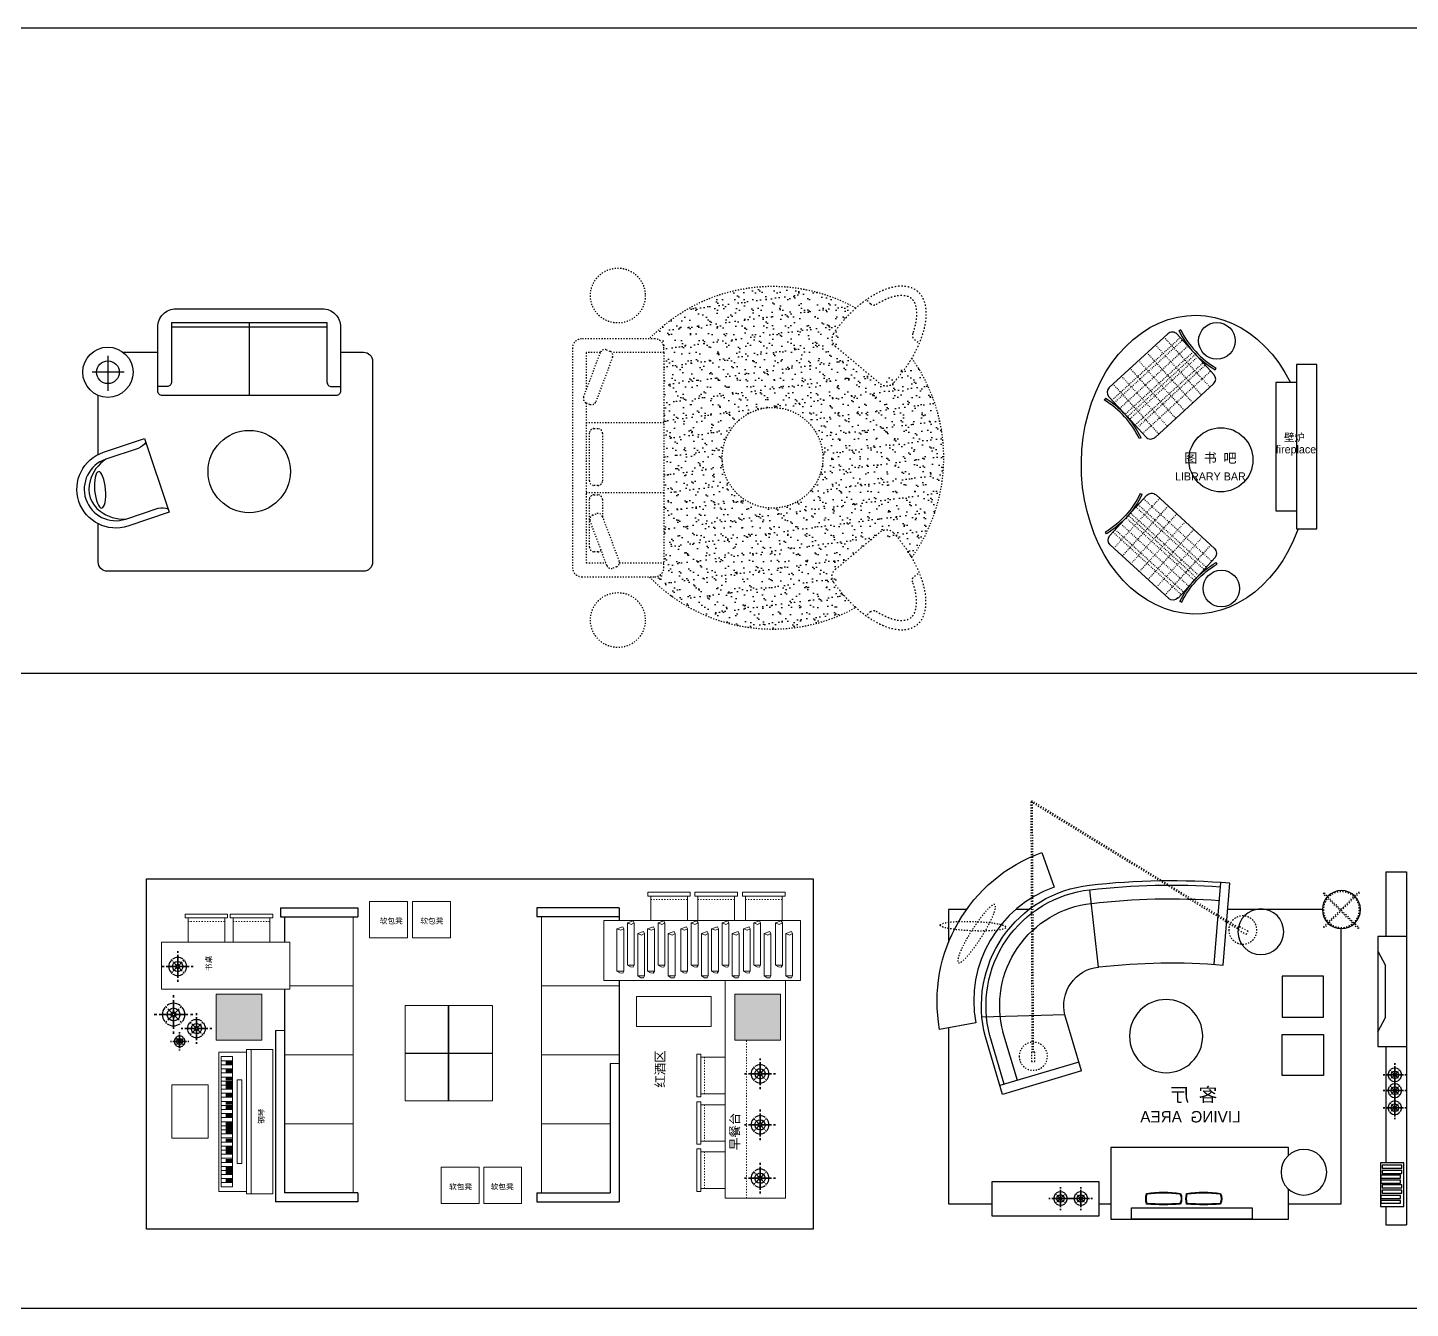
# Model space of a CAD drawing. Extents: x 185064 to 343242, y -369192 to -264966.
# Drawn here: x 312627 to 327745, y -295675 to -281673 of the extents above; entities that cross this region are included whole.
import ezdxf
from ezdxf.enums import TextEntityAlignment as Align

# ---------------------------------------------------------------- set-up
doc = ezdxf.new("R2010")
doc.units = 0
doc.linetypes.add('ACAD_ISO03W100', pattern=[30, 12, -18])
for name, color, linetype in [('A-wall', 7, 'Continuous'), ('FF-FURN', 51, 'Continuous'), ('FF-TEXT', 50, 'Continuous'), ('J--家具', 255, 'Continuous'), ('WALL', 9, 'Continuous'), ('墙体', 7, 'Continuous'), ('打印框', 4, 'Continuous')]:
    doc.layers.add(name, color=color, linetype=linetype)
doc.layers.add('家具里线线', color=8, linetype='Continuous', lineweight=9)
doc.layers.add('柱子', color=7, linetype='Continuous', lineweight=30)
doc.styles.add('CCD-HB', font='hbsmall.shx')
doc.styles.add('STO', font='')
doc.styles.get('STO').set_extended_font_data('SimSun')

# ---------------------------------------------------------------- blocks, each defined once
blk = doc.blocks.new('AERYSRT')
at = {"layer": 'J--家具', "color": 1, "linetype": 'ACAD_ISO03W100', "lineweight": -2}
for p, q in [((471440, -511194), (471429, -511140)), ((471582, -511690), (471600, -511741))]:
    blk.add_line(p, q, dxfattribs=at)
at = {"layer": 'J--家具', "color": 3, "linetype": 'ACAD_ISO03W100', "lineweight": -2}
blk.add_line((470957, -511325), (471096, -511841), dxfattribs=at)
for centre, start, end in [((471040, -511303), 110.5443, 195.1519), ((471180, -511819), 195.1519, 282.2993)]:
    blk.add_arc(centre, 86.4, start, end, dxfattribs=at)
at = {"layer": 'J--家具', "color": 1, "linetype": 'ACAD_ISO03W100', "lineweight": -2}
for centre, radius, start, end in [((471483, -511184), 43.2, 192.2804, 267.1765), ((471625, -511675), 45.6, 122.3009, 198.7669)]:
    blk.add_arc(centre, radius, start, end, dxfattribs=at)
at = {"layer": 'J--家具', "color": 3, "linetype": 'ACAD_ISO03W100', "lineweight": -2, "extrusion": (0, 0, -1)}
blk.add_ellipse((471195, -511536), major_axis=(-660, -199), ratio=0.517387, start_param=1.444299, end_param=4.862697, dxfattribs=at)
at = {"layer": 'J--家具', "color": 1, "linetype": 'ACAD_ISO03W100', "lineweight": -2}
blk.add_open_spline([(471480, -511228), (471488, -511228), (471495, -511228), (471522, -511230), (471541, -511233), (471577, -511239), (471594, -511242), (471626, -511250), (471641, -511255), (471665, -511264), (471676, -511269), (471695, -511278), (471703, -511283), (471719, -511293), (471726, -511299), (471737, -511308), (471742, -511312), (471750, -511321), (471754, -511325), (471760, -511334), (471763, -511338), (471767, -511347), (471769, -511351), (471772, -511360), (471774, -511364), (471776, -511373), (471776, -511378), (471777, -511388), (471777, -511393), (471776, -511404), (471776, -511409), (471774, -511421), (471772, -511427), (471768, -511440), (471766, -511447), (471760, -511461), (471756, -511468), (471748, -511483), (471744, -511490), (471734, -511506), (471728, -511514), (471716, -511529), (471709, -511537), (471692, -511557), (471681, -511569), (471656, -511592), (471642, -511604), (471619, -511622), (471610, -511629), (471600, -511636)], degree=3, knots=[2.173703, 2.173703, 2.173703, 2.173703, 2.214619, 2.214619, 2.325785, 2.325785, 2.43695, 2.43695, 2.548116, 2.548116, 2.637557, 2.637557, 2.726998, 2.726998, 2.81644, 2.81644, 2.889588, 2.889588, 2.962736, 2.962736, 3.035884, 3.035884, 3.109032, 3.109032, 3.18218, 3.18218, 3.255328, 3.255328, 3.328476, 3.328476, 3.401624, 3.401624, 3.474772, 3.474772, 3.54792, 3.54792, 3.621068, 3.621068, 3.694216, 3.694216, 3.767364, 3.767364, 3.840512, 3.840512, 3.945709, 3.945709, 4.050906, 4.050906, 4.11557, 4.11557, 4.11557, 4.11557], dxfattribs=at)
blk = doc.blocks.new('awerawerte')
at = {"layer": '柱子', "color": 3, "lineweight": -2}
for p, q in [((553618, -1153911), (553888, -1153127)), ((554015, -1153065), (555154, -1153457)), ((553818, -1153146), (553788, -1153145)), ((555216, -1153584), (555081, -1153976)), ((555260, -1153642), (555284, -1153660)), ((553560, -1153910), (553535, -1153892)), ((553535, -1153892), (553548, -1153901)), ((554946, -1154368), (555081, -1153976)), ((554819, -1154430), (553680, -1154038)), ((554993, -1154403), (555023, -1154404)), ((555023, -1154404), (555008, -1154404))]:
    blk.add_line(p, q, dxfattribs=at)
at = {"layer": '柱子', "color": 3, "linetype": 'ACAD_ISO03W100', "lineweight": -2}
for p, q in [((554087, -1153090), (553752, -1154063)), ((555153, -1153767), (553825, -1153310)), ((555193, -1153652), (553865, -1153195)), ((554253, -1153147), (553918, -1154120)), ((554419, -1153204), (554084, -1154177)), ((554584, -1153261), (554250, -1154234)), ((554750, -1153319), (554416, -1154291)), ((553753, -1153519), (555081, -1153976)), ((553769, -1153472), (555097, -1153929)), ((555137, -1153814), (553809, -1153357)), ((554916, -1153376), (554582, -1154348)), ((555082, -1153433), (554748, -1154406)), ((555025, -1154138), (553697, -1153681)), ((553737, -1153567), (555065, -1154024)), ((554969, -1154301), (553642, -1153844)), ((554986, -1154253), (553658, -1153796))]:
    blk.add_line(p, q, dxfattribs=at)
at = {"layer": '柱子', "color": 3, "lineweight": -2}
for centre, radius, start, end in [((553983, -1153160), 100, 71.0084, 161.0084), ((552405, -1153095), 1383, 324.7935, 357.9419), ((552405, -1153095), 1413, 324.7935, 357.9419), ((555121, -1153552), 100, 341.0084, 71.0084), ((556405, -1154471), 1413, 144.0748, 177.2233), ((556405, -1154471), 1383, 144.0748, 177.2233), ((553713, -1153944), 100, 161.0084, 251.0084), ((554852, -1154336), 100, 251.0084, 341.0084)]:
    blk.add_arc(centre, radius, start, end, dxfattribs=at)
blk = doc.blocks.new('awretewart')
at = {"layer": 'A-wall', "color": 3}
for p, q in [((198496, -104996), (199382, -104838)), ((199399, -104937), (199400, -104937)), ((197489, -106648), (197315, -107531)), ((197489, -106648), (198116, -106771)), ((197315, -107531), (197958, -107657))]:
    blk.add_line(p, q, dxfattribs=at)
at = {"layer": 'A-wall', "color": 1}
for p, q in [((198514, -105095), (199399, -104937)), ((198603, -106356), (199453, -106370)), ((197587, -106667), (197413, -107550)), ((198116, -106771), (198177, -107675)), ((197423, -107501), (197968, -107608))]:
    blk.add_line(p, q, dxfattribs=at)
at = {"layer": 'A-wall', "color": 8}
blk.add_line((197452, -107354), (197997, -107461), dxfattribs=at)
at = {"layer": 'A-wall', "color": 3}
for centre, radius, start, end in [((191668, -106214), 7837, 358.8561, 10.1123), ((191668, -106214), 6937, 358.8561, 10.1123), ((198177, -106349), 1326, 260.5184, 359.0777), ((198177, -106349), 426, 261.7728, 359.0777)]:
    blk.add_arc(centre, radius, start, end, dxfattribs=at)
at = {"layer": 'A-wall', "color": 8}
for centre, radius, start, end in [((191668, -106214), 7637, 358.8561, 9.362), ((198177, -106349), 1126, 260.5184, 359.0777)]:
    blk.add_arc(centre, radius, start, end, dxfattribs=at)
at = {"layer": 'A-wall', "color": 1}
for centre, radius, start, end in [((191668, -106214), 7787, 358.8561, 9.3765), ((198177, -106349), 1276, 260.5184, 359.0777)]:
    blk.add_arc(centre, radius, start, end, dxfattribs=at)
blk = doc.blocks.new('WERAWERAWE')
at = {"color": 3, "linetype": 'Continuous'}
for p, q in [((106786, -18892), (106796, -18902)), ((106796, -18902), (106786, -18892)), ((106786, -19047), (106796, -19037)), ((106796, -19037), (106786, -19047)), ((106931, -19037), (106941, -19047)), ((106941, -19047), (106931, -19037))]:
    blk.add_line(p, q, dxfattribs=at)
at = {"color": 8, "linetype": 'Continuous'}
for p, q in [((106864, -18799), (106864, -18775)), ((106864, -18775), (106864, -18799)), ((106864, -18945), (106864, -18824)), ((106864, -18824), (106864, -18945)), ((106931, -18902), (106941, -18892)), ((106941, -18892), (106931, -18902)), ((106669, -18969), (106693, -18969)), ((106693, -18969), (106669, -18969)), ((106718, -18969), (106839, -18969)), ((106839, -18969), (106718, -18969)), ((106806, -18911), (106854, -18960)), ((106854, -18960), (106806, -18911)), ((106806, -19027), (106854, -18979)), ((106854, -18979), (106806, -19027)), ((106864, -19115), (106864, -18994)), ((106864, -18994), (106864, -19115)), ((106873, -18960), (106922, -18911)), ((106922, -18911), (106873, -18960)), ((106873, -18979), (106922, -19027)), ((106922, -19027), (106873, -18979)), ((106888, -18969), (107009, -18969)), ((107009, -18969), (106888, -18969)), ((107058, -18969), (107034, -18969)), ((107034, -18969), (107058, -18969)), ((106864, -19164), (106864, -19140)), ((106864, -19140), (106864, -19164))]:
    blk.add_line(p, q, dxfattribs=at)
at = {"color": 3, "linetype": 'Continuous'}
for major_axis, start_param, end_param in [((111, 24), 2.125594, 2.22504), ((111, 24), 2.125594, 2.22504), ((114, 0), 0.888609, 2.25296), ((-111, 25), 4.06263, 4.162076), ((-114, 0), -0.613826, 0.003279), ((114, 0), 3.138263, 3.755368), ((114, 0), -0.003338, 0.613767), ((-114, 0), 2.527791, 3.144896), ((-111, 24), 0.918242, 1.017688), ((-111, 24), 0.918242, 1.017688), ((114, 0), 4.03019, 5.394541), ((111, 25), -1.01888, -0.919434), ((111, 25), -1.01888, -0.919434)]:
    blk.add_ellipse((106864, -18969), major_axis=major_axis, ratio=1, start_param=start_param, end_param=end_param, dxfattribs=at)
at = {"color": 1, "linetype": 'Continuous'}
blk.add_ellipse((106864, -18969), major_axis=(-111, 25), ratio=1, start_param=4.06263, end_param=4.162076, dxfattribs=at)
at = {"color": 8, "linetype": 'Continuous', "extrusion": (0, 0, -1)}
for major_axis, start_param, end_param in [((45.3, 45.3), 3.843152, 3.942598), ((45.3, 45.3), 3.843152, 3.942598), ((45.3, 45.3), 4.030214, 5.394564), ((46, 44.7), 3.127109, 3.744214), ((45.3, 45.3), 2.524488, 3.141593), ((10.2, 9.6), 4.712363, 10.995548), ((9.91, 9.91), 3.372739, 4.481242), ((9.91, 9.91), -1.33965, -0.231147), ((9.91, 9.91), 1.801943, 2.910446), ((45.3, 45.3), 2.340587, 2.440033), ((45.3, 45.3), 2.340587, 2.440033), ((45.3, 45.3), -0.801005, -0.701559), ((45.3, 45.3), -0.801005, -0.701559), ((45.3, 45.3), 0.888621, 2.252972), ((45.3, 45.3), -0.617105, 0), ((9.91, 9.91), 0.231147, 1.33965), ((46, 44.7), -0.014483, 0.602622), ((45.3, 45.3), 0.701559, 0.801005), ((45.3, 45.3), 0.701559, 0.801005)]:
    blk.add_ellipse((106864, -18969), major_axis=major_axis, ratio=1, start_param=start_param, end_param=end_param, dxfattribs=at)
at = {"color": 8, "linetype": 'Continuous'}
for major_axis, start_param, end_param in [((-24.9, 0), 3.141593, 9.424778), ((24.9, 0.3), 1.789211, 2.897713), ((-24.9, 0.3), 0.243913, 1.352416), ((12.5, 0.1), 1.791898, 2.9004), ((-12.5, 0.1), 0.240329, 1.348832), ((-12.5, 0.1), 3.382057, 4.49056), ((12.5, 0.1), -1.349407, -0.240905), ((-24.9, 0.3), 3.385683, 4.494186), ((24.9, 0.3), -1.352603, -0.2441)]:
    blk.add_ellipse((106864, -18969), major_axis=major_axis, ratio=1, start_param=start_param, end_param=end_param, dxfattribs=at)
blk = doc.blocks.new('2321123')
at = {"layer": 'FF-FURN', "color": 1, "lineweight": -2}
blk.add_line((295194, -311596), (295194, -311029), dxfattribs=at)
for points in [[(295276, -310871), (295194, -311029)], [(295276, -311755), (295194, -311596)]]:
    blk.add_lwpolyline(points, dxfattribs=at)
at = {"layer": 'J--家具', "color": 250, "linetype": 'ACAD_ISO03W100', "lineweight": -2}
for p, q in [((299065, -309223), (296791, -310620)), ((299071, -309236), (296799, -310633)), ((299056, -309239), (299044, -311977)), ((299071, -309240), (299059, -311977))]:
    blk.add_line(p, q, dxfattribs=at)
at = {"layer": 'J--家具', "color": 3, "lineweight": -2}
blk.add_lwpolyline([(298949, -309794), (298814, -310171, -0.367182), (299674, -311656), (300068, -311727, 0.367182), (298949, -309794)], format="xyb", dxfattribs=at)
at = {"layer": 'J--家具', "color": 8, "linetype": 'ACAD_ISO03W100', "lineweight": -2}
for points in [[(295480, -310232), (295862, -310614), (295871, -310606), (295488, -310224)], [(295491, -310626), (295873, -310244), (295865, -310236), (295482, -310618)]]:
    blk.add_lwpolyline(points, close=True, dxfattribs=at)
at = {"layer": 'J--家具', "color": 8, "lineweight": -2}
for points in [[(295883, -310415), (296918, -310415)], [(299089, -310415), (299234, -310415)], [(299772, -310415), (299971, -310415), (299971, -310777)], [(296255, -313635), (295679, -313635), (295679, -310626)], [(299971, -311710), (299971, -313635), (299497, -313635)], [(298323, -313635), (298195, -313635)]]:
    blk.add_lwpolyline(points, dxfattribs=at)
at = {"layer": 'J--家具', "color": 250, "linetype": 'ACAD_ISO03W100', "lineweight": -2}
for points in [[(296784, -310606), (296802, -310639), (296714, -310687), (296696, -310655)], [(299028, -311977), (299065, -311977), (299065, -312078), (299028, -312078)]]:
    blk.add_lwpolyline(points, close=True, dxfattribs=at)
at = {"layer": 'J--家具', "color": 3, "lineweight": -2}
blk.add_lwpolyline([(296255, -313106), (296255, -313020), (298195, -313020), (298195, -313802), (296255, -313802), (296255, -313472)], dxfattribs=at)
at = {"layer": 'J--家具', "color": 1, "lineweight": -2}
for points in [[(294992, -313187), (295247, -313187), (295247, -313662), (294992, -313662)], [(296652, -313802), (297970, -313802), (297970, -313677), (296652, -313677)]]:
    blk.add_lwpolyline(points, close=True, dxfattribs=at)
at = {"layer": 'J--家具', "color": 3, "lineweight": -2}
for points in [[(295013, -313212), (295229, -313212), (295229, -313245), (295013, -313245)], [(295013, -313270), (295229, -313270), (295229, -313303), (295013, -313303)], [(295029, -313320), (295245, -313320), (295245, -313353), (295029, -313353)], [(295029, -313375), (295245, -313375), (295245, -313408), (295029, -313408)], [(295013, -313427), (295229, -313427), (295229, -313460), (295013, -313460)], [(295013, -313485), (295229, -313485), (295229, -313518), (295013, -313518)], [(298323, -313394), (299497, -313394), (299497, -313767), (298323, -313767)], [(295029, -313542), (295245, -313542), (295245, -313575), (295029, -313575)], [(295029, -313597), (295245, -313597), (295245, -313629), (295029, -313629)]]:
    blk.add_lwpolyline(points, close=True, dxfattribs=at)
for centre, radius in [((295675, -310418), 208), ((296556, -310660), 250), ((297592, -311801), 400)]:
    blk.add_circle(centre, radius, dxfattribs=at)
at = {"layer": 'J--家具', "color": 1, "linetype": 'ACAD_ISO03W100', "lineweight": -2}
blk.add_circle((295675, -310418), 196, dxfattribs=at)
at = {"layer": 'J--家具', "color": 250, "linetype": 'ACAD_ISO03W100', "lineweight": -2}
for centre in [(296753, -310641), (299044, -312021)]:
    blk.add_circle(centre, 154, dxfattribs=at)
at = {"layer": 'J--家具', "color": 1, "lineweight": -2}
blk.add_circle((296085, -313289), 250, dxfattribs=at)
at = {"layer": 'J--家具', "color": 8, "linetype": 'ACAD_ISO03W100', "lineweight": -2}
blk.add_ellipse((299663, -310681), major_axis=(200, -317), ratio=0.17015, dxfattribs=at)
at = {"layer": 'J--家具', "color": 8, "linetype": 'ACAD_ISO03W100', "lineweight": -2, "extrusion": (0, 0, -1)}
blk.add_ellipse((299701, -310599), major_axis=(360, 12), ratio=0.142739, dxfattribs=at)
at = {"layer": 'WALL', "color": 1}
for points in [[(296996, -313637, 0.040197), (297368, -313637, 0.130869), (297368, -313520, 0.072931), (296996, -313520, 0.221198)], [(297435, -313637, 0.040197), (297806, -313637, 0.130869), (297806, -313520, 0.072931), (297435, -313520, 0.221198)]]:
    blk.add_lwpolyline(points, format="xyb", close=True, dxfattribs=at)
at = {"layer": 'WALL', "color": 250}
for points in [[(297001, -313631, 0.039123), (297362, -313631, 0.125299), (297362, -313526, 0.071114), (297001, -313526, 0.213879)], [(297440, -313631, 0.039123), (297800, -313631, 0.125299), (297800, -313526, 0.071114), (297440, -313526, 0.213879)]]:
    blk.add_lwpolyline(points, format="xyb", close=True, dxfattribs=at)
at = {"layer": '柱子', "color": 3, "lineweight": -2}
for p, q in [((294964, -310003), (294964, -313863)), ((295189, -310003), (294964, -310003)), ((295189, -310003), (295189, -310713)), ((295189, -311913), (295189, -313187)), ((295189, -313662), (295189, -313863)), ((295189, -313863), (294964, -313863))]:
    blk.add_line(p, q, dxfattribs=at)
at = {"layer": '柱子', "color": 1, "lineweight": -2}
blk.add_lwpolyline([(294964, -310713), (295276, -310713), (295276, -311913), (294964, -311913)], dxfattribs=at)
at = {"layer": '柱子', "color": 3, "lineweight": -2}
for points in [[(295872, -311145), (296322, -311145), (296322, -311595), (295872, -311595)], [(295872, -312233), (296322, -312233), (296322, -311783), (295872, -311783)]]:
    blk.add_lwpolyline(points, close=True, dxfattribs=at)
at = {"color": 8, "xscale": -0.6480000000000004, "yscale": 0.6480000000000004, "zscale": 0.6480000000000004}
for p in [(364339, -299932), (364339, -300105), (364339, -300292), (367772, -301285), (367995, -301285)]:
    blk.add_blockref('WERAWERAWE', p, dxfattribs=at)
at = {"layer": 'A-wall', "color": 0, "rotation": 84.62569406189587}
blk.add_blockref('awretewart', (173842, -498814), dxfattribs=at)
at = {"layer": 'FF-TEXT', "color": 7}
for s, height, style, p in [('客 厅', 150, 'STO', (297288, -312516)), ('LIVING  AREA', 125, 'CCD-HB', (297326, -312745))]:
    blk.add_text(s, height=height, dxfattribs=dict(at, style=style)).set_placement(p, align=Align.CENTER)
blk = doc.blocks.new('A$C79E231FC')
at = {"color": 3}
for p, q in [((1575, 590), (0, 590)), ((0, 590), (0, 305)), ((1575, 305), (1575, 590)), ((1575, 356), (0, 356)), ((1575, 305), (0, 305)), ((25, 305), (25, 0)), ((1549, 0), (1549, 305)), ((330, 254), (1245, 254)), ((330, 203), (330, 254)), ((1245, 203), (330, 203)), ((1245, 254), (1245, 203)), ((25, 0), (1549, 0))]:
    blk.add_line(p, q, dxfattribs=at)
at = {"color": 8}
for p, q in [((1499, 152), (76, 152)), ((76, 25), (76, 152)), ((121, 25), (121, 152)), ((165, 25), (165, 152)), ((210, 25), (210, 152)), ((254, 25), (254, 152)), ((298, 25), (298, 152)), ((343, 25), (343, 152)), ((387, 25), (387, 152)), ((432, 25), (432, 152)), ((476, 25), (476, 152)), ((521, 25), (521, 152)), ((565, 25), (565, 152)), ((610, 25), (610, 152)), ((654, 25), (654, 152)), ((699, 25), (699, 152)), ((743, 25), (743, 152)), ((787, 25), (787, 152)), ((832, 25), (832, 152)), ((876, 25), (876, 152)), ((921, 25), (921, 152)), ((965, 25), (965, 152)), ((1010, 25), (1010, 152)), ((1054, 25), (1054, 152)), ((1099, 25), (1099, 152)), ((1143, 25), (1143, 152)), ((1187, 25), (1187, 152)), ((1232, 25), (1232, 152)), ((1276, 25), (1276, 152)), ((1321, 25), (1321, 152)), ((1365, 25), (1365, 152)), ((1410, 25), (1410, 152)), ((1454, 25), (1454, 152)), ((1499, 25), (1499, 152)), ((76, 25), (1499, 25))]:
    blk.add_line(p, q, dxfattribs=at)
at = {"color": 8, "const_width": 38.1}
for points in [[(146, 152), (146, 76)], [(229, 152), (229, 76)], [(279, 152), (279, 76)], [(362, 152), (362, 76)], [(451, 152), (451, 76)], [(502, 152), (502, 76)], [(584, 152), (584, 76)], [(679, 152), (679, 76)], [(724, 152), (724, 76)], [(768, 152), (768, 76)], [(851, 152), (851, 76)], [(940, 152), (940, 76)], [(991, 152), (991, 76)], [(1080, 152), (1080, 76)], [(1162, 152), (1162, 76)], [(1213, 152), (1213, 76)], [(1257, 152), (1257, 76)], [(1346, 152), (1346, 76)], [(1435, 152), (1435, 76)]]:
    blk.add_lwpolyline(points, dxfattribs=at)
blk = doc.blocks.new('ertsertre')
at = {"layer": '家具里线线'}
for points in [[(319813, -311686), (319313, -311686), (319313, -312186), (319813, -312186)], [(325483, -311686), (324983, -311686), (324983, -312186), (325483, -312186)]]:
    blk.add_hatch(color=3, dxfattribs=at).paths.add_polyline_path(points)
at = {"layer": '墙体', "color": 3}
for p, q in [((320018, -310740), (320018, -310840)), ((320018, -310740), (320862, -310740)), ((320862, -310740), (320862, -310840)), ((320862, -310740), (320862, -310840)), ((322821, -310740), (322821, -310840)), ((322821, -310740), (322821, -310840)), ((323721, -310740), (322821, -310740)), ((323721, -310740), (323721, -310877)), ((323721, -310740), (323721, -310877)), ((320018, -310840), (320862, -310840)), ((320062, -310840), (320062, -311115)), ((323721, -310840), (322821, -310840)), ((323721, -311534), (323721, -311936)), ((323721, -311534), (323721, -313956)), ((320062, -311629), (320062, -312083)), ((319962, -312083), (319962, -313956)), ((320062, -312083), (320062, -313856)), ((323621, -312442), (323621, -313856)), ((320862, -313956), (319962, -313956)), ((320862, -313856), (320062, -313856)), ((320862, -313856), (320862, -313956)), ((320862, -313856), (320862, -313956)), ((322821, -313856), (322821, -313956)), ((322821, -313856), (322821, -313956)), ((322821, -313856), (323621, -313856)), ((322821, -313956), (323721, -313956))]:
    blk.add_line(p, q, dxfattribs=at)
at = {"layer": '家具里线线', "color": 1, "linetype": 'ACAD_ISO03W100'}
for p, q in [((324466, -310651), (324066, -310651)), ((324981, -310651), (324581, -310651)), ((325502, -310651), (325102, -310651)), ((319407, -310889), (319007, -310889)), ((319900, -310889), (319500, -310889)), ((324653, -312373), (324653, -312773)), ((324653, -312893), (324653, -313293)), ((324653, -313408), (324653, -313808))]:
    blk.add_line(p, q, dxfattribs=at)
at = {"layer": '家具里线线', "color": 3}
for p, q in [((320812, -313856), (320812, -310840)), ((322871, -313856), (322871, -310840)), ((324879, -311534), (324879, -313916)), ((325537, -313916), (325537, -311534)), ((319313, -311946), (319313, -311686)), ((320812, -311594), (320121, -311594)), ((322871, -311594), (323721, -311594)), ((320062, -312083), (319962, -312083)), ((320812, -312348), (320062, -312348)), ((322871, -312348), (323721, -312348)), ((323621, -312442), (323721, -312442)), ((320812, -313102), (320062, -313102)), ((322871, -313102), (323621, -313102)), ((324879, -313916), (325537, -313916))]:
    blk.add_line(p, q, dxfattribs=at)
at = {"layer": '家具里线线', "color": 8}
for p, q in [((323759, -310948), (323696, -310970)), ((323771, -310970), (323759, -310948)), ((323874, -310883), (323811, -310905)), ((323886, -310905), (323874, -310883)), ((324094, -310948), (324031, -310970)), ((324106, -310970), (324094, -310948)), ((324208, -310883), (324145, -310905)), ((324220, -310905), (324208, -310883)), ((324457, -310948), (324394, -310970)), ((324469, -310970), (324457, -310948)), ((324571, -310883), (324508, -310905)), ((324583, -310905), (324571, -310883)), ((324794, -310948), (324731, -310970)), ((324806, -310970), (324794, -310948)), ((324908, -310883), (324845, -310905)), ((324920, -310905), (324908, -310883)), ((325141, -310948), (325078, -310970)), ((325153, -310970), (325141, -310948)), ((325255, -310883), (325192, -310905)), ((325267, -310905), (325255, -310883)), ((325493, -310883), (325430, -310905)), ((325505, -310905), (325493, -310883)), ((323986, -311000), (323923, -311022)), ((323998, -311022), (323986, -311000)), ((324320, -311000), (324257, -311022)), ((324332, -311022), (324320, -311000)), ((324683, -311000), (324620, -311022)), ((324695, -311022), (324683, -311000)), ((325020, -311000), (324957, -311022)), ((325032, -311022), (325020, -311000)), ((325367, -311000), (325304, -311022)), ((325379, -311022), (325367, -311000)), ((325605, -311000), (325542, -311022)), ((325617, -311022), (325605, -311000))]:
    blk.add_line(p, q, dxfattribs=at)
at = {"layer": '家具里线线', "color": 1}
for p, q in [((321852, -311809), (321852, -312850)), ((321857, -311809), (321857, -312850)), ((321857, -311938), (321852, -311938)), ((321379, -312329), (322335, -312329)), ((321478, -312329), (321478, -312334)), ((322236, -312329), (322236, -312334)), ((321379, -312334), (322335, -312334)), ((321857, -312730), (321852, -312730))]:
    blk.add_line(p, q, dxfattribs=at)
at = {"layer": '家具里线线', "color": 8, "linetype": 'ACAD_ISO03W100'}
blk.add_line((325111, -313916), (325111, -312186), dxfattribs=at)
at = {"layer": '家具里线线', "color": 1}
for points in [[(324498, -310611), (324034, -310611), (324034, -310570), (324498, -310570)], [(325013, -310611), (324549, -310611), (324549, -310570), (325013, -310570)], [(325534, -310611), (325070, -310611), (325070, -310570), (325534, -310570)], [(319439, -310849), (318975, -310849), (318975, -310808), (319439, -310808)], [(319932, -310849), (319468, -310849), (319468, -310808), (319932, -310808)], [(321379, -311809), (321379, -312850), (322335, -312850), (322335, -311809)], [(324612, -312341), (324612, -312805), (324571, -312805), (324571, -312341)], [(318828, -313257), (319228, -313257), (319228, -312674), (318828, -312674)], [(324612, -312861), (324612, -313325), (324571, -313325), (324571, -312861)], [(324612, -313376), (324612, -313840), (324571, -313840), (324571, -313376)]]:
    blk.add_lwpolyline(points, close=True, dxfattribs=at)
for points in [[(324066, -310611), (324066, -310877)], [(324466, -310877), (324466, -310611)], [(324581, -310611), (324581, -310877)], [(324981, -310877), (324981, -310611)], [(325102, -310611), (325102, -310877)], [(325502, -310877), (325502, -310611)], [(319007, -310849), (319007, -311115)], [(319407, -311115), (319407, -310849)], [(319500, -310849), (319500, -311115)], [(319900, -311115), (319900, -310849)], [(324879, -312373), (324612, -312373)], [(324612, -312773), (324879, -312773)], [(324879, -312893), (324612, -312893)], [(324612, -313293), (324879, -313293)], [(324879, -313408), (324612, -313408)], [(324612, -313808), (324879, -313808)]]:
    blk.add_lwpolyline(points, dxfattribs=at)
at = {"layer": '家具里线线', "color": 3}
for points in [[(320992, -311068), (321406, -311068), (321406, -310671), (320992, -310671)], [(321462, -311068), (321877, -311068), (321877, -310671), (321462, -310671)], [(323552, -310877), (323552, -311534), (325702, -311534), (325702, -310877)], [(320121, -311115), (320121, -311629), (318717, -311629), (318717, -311115)], [(319813, -311686), (319313, -311686), (319313, -312186), (319813, -312186)], [(323910, -311711), (323910, -312039), (324725, -312039), (324725, -311711)], [(325483, -311686), (324983, -311686), (324983, -312186), (325483, -312186)], [(321775, -313974), (322190, -313974), (322190, -313576), (321775, -313576)], [(322239, -313974), (322654, -313974), (322654, -313576), (322239, -313576)]]:
    blk.add_lwpolyline(points, close=True, dxfattribs=at)
at = {"layer": '家具里线线', "color": 8}
for points in [[(323811, -310905), (323811, -311366), (323886, -311366), (323886, -310905)], [(323886, -310905), (323852, -310921), (323811, -310905)], [(324145, -310905), (324145, -311366), (324220, -311366), (324220, -310905)], [(324220, -310905), (324186, -310921), (324145, -310905)], [(324508, -310905), (324508, -311366), (324583, -311366), (324583, -310905)], [(324583, -310905), (324549, -310921), (324508, -310905)], [(324845, -310905), (324845, -311366), (324920, -311366), (324920, -310905)], [(324920, -310905), (324886, -310921), (324845, -310905)], [(325192, -310905), (325192, -311366), (325267, -311366), (325267, -310905)], [(325267, -310905), (325233, -310921), (325192, -310905)], [(325430, -310905), (325430, -311366), (325505, -311366), (325505, -310905)], [(325505, -310905), (325471, -310921), (325430, -310905)], [(323696, -310970), (323696, -311431), (323771, -311431), (323771, -310970)], [(323771, -310970), (323737, -310986), (323696, -310970)], [(323923, -311022), (323923, -311483), (323998, -311483), (323998, -311022)], [(323998, -311022), (323964, -311038), (323923, -311022)], [(324031, -310970), (324031, -311431), (324106, -311431), (324106, -310970)], [(324106, -310970), (324072, -310986), (324031, -310970)], [(324257, -311022), (324257, -311483), (324332, -311483), (324332, -311022)], [(324332, -311022), (324298, -311038), (324257, -311022)], [(324394, -310970), (324394, -311431), (324469, -311431), (324469, -310970)], [(324469, -310970), (324435, -310986), (324394, -310970)], [(324620, -311022), (324620, -311483), (324695, -311483), (324695, -311022)], [(324695, -311022), (324661, -311038), (324620, -311022)], [(324731, -310970), (324731, -311431), (324806, -311431), (324806, -310970)], [(324806, -310970), (324772, -310986), (324731, -310970)], [(324957, -311022), (324957, -311483), (325032, -311483), (325032, -311022)], [(325032, -311022), (324998, -311038), (324957, -311022)], [(325078, -310970), (325078, -311431), (325153, -311431), (325153, -310970)], [(325153, -310970), (325119, -310986), (325078, -310970)], [(325304, -311022), (325304, -311483), (325379, -311483), (325379, -311022)], [(325379, -311022), (325345, -311038), (325304, -311022)], [(325542, -311022), (325542, -311483), (325617, -311483), (325617, -311022)], [(325617, -311022), (325583, -311038), (325542, -311022)], [(323811, -311366), (323844, -311387), (323873, -311389), (323886, -311366)], [(324145, -311366), (324178, -311387), (324208, -311389), (324220, -311366)], [(324508, -311366), (324541, -311387), (324571, -311389), (324583, -311366)], [(324845, -311366), (324878, -311387), (324908, -311389), (324920, -311366)], [(325192, -311366), (325225, -311387), (325255, -311389), (325267, -311366)], [(325430, -311366), (325463, -311387), (325492, -311389), (325505, -311366)], [(323696, -311431), (323729, -311452), (323759, -311454), (323771, -311431)], [(323923, -311483), (323956, -311504), (323985, -311506), (323998, -311483)], [(324031, -311431), (324064, -311452), (324093, -311454), (324106, -311431)], [(324257, -311483), (324290, -311504), (324320, -311506), (324332, -311483)], [(324394, -311431), (324427, -311452), (324456, -311454), (324469, -311431)], [(324620, -311483), (324653, -311504), (324683, -311506), (324695, -311483)], [(324731, -311431), (324764, -311452), (324793, -311454), (324806, -311431)], [(324957, -311483), (324990, -311504), (325020, -311506), (325032, -311483)], [(325078, -311431), (325111, -311452), (325140, -311454), (325153, -311431)], [(325304, -311483), (325337, -311504), (325367, -311506), (325379, -311483)], [(325542, -311483), (325575, -311504), (325604, -311506), (325617, -311483)]]:
    blk.add_lwpolyline(points, dxfattribs=at)
at = {"layer": '打印框', "color": 8}
blk.add_lwpolyline([(318552, -310424), (325841, -310424), (325841, -314252), (318552, -314252)], close=True, dxfattribs=at)
at = {"color": 3, "rotation": 270}
for p, xscale, yscale, zscale in [((335283, -219051), 0.8640000000000001, 0.8640000000000001, 0.8640000000000001), ((339335, -196494), 1.08, 1.08, 1.08), ((335488, -219730), 0.8640000000000001, 0.8640000000000001, 0.8640000000000001), ((328748, -256803), 0.5184000000000001, 0.5184000000000001, 0.5184000000000001), ((341650, -220224), 0.8640000000000001, 0.8640000000000001, 0.8640000000000001), ((341650, -220783), 0.8640000000000001, 0.8640000000000001, 0.8640000000000001), ((341650, -221366), 0.8640000000000001, 0.8640000000000001, 0.8640000000000001)]:
    blk.add_blockref('WERAWERAWE', p, dxfattribs=dict(at, xscale=xscale, yscale=yscale, zscale=zscale))
at = {"layer": '家具里线线', "color": 3, "xscale": -1, "rotation": 270.0000000000001}
blk.add_blockref('A$C79E231FC', (319342, -313866), dxfattribs=at)
at = {"color": 1, "char_height": 60, "width": 9105.87, "attachment_point": 1}
for insert in [(321102, -310854), (321547, -310854), (321860, -313759), (322315, -313759)]:
    blk.add_mtext('{\\fSimSun|b0|i0|c134|p2;软包凳}', dxfattribs=dict(at, insert=insert))
at = {"color": 3, "char_height": 60, "width": 9105.87, "attachment_point": 9, "rotation": 90}
for s, insert in [('{\\fSimSun|b0|i0|c134|p2;书桌}', (319271, -311264)), ('{\\fSimSun|b0|i0|c134|p2;钢琴}', (319845, -312935))]:
    blk.add_mtext(s, dxfattribs=dict(at, insert=insert))
at = {"color": 1, "char_height": 100, "width": 9105.87, "attachment_point": 9, "rotation": 90}
for s, insert in [('{\\fSimSun|b0|i0|c134|p2;红酒区}', (324228, -312298)), ('{\\fSimSun|b0|i0|c134|p2;早餐台}', (325045, -312980))]:
    blk.add_mtext(s, dxfattribs=dict(at, insert=insert))

msp = doc.modelspace()

# ---------------------------------------------------------------- hatches: boundary and pattern name
at = {"ltscale": 5}
h = msp.add_hatch(dxfattribs=at)
h.set_pattern_fill('AR-SAND', color=250, scale=3)
h.set_pattern_definition([(37.5, (-9051.95, -170022.56), (-4.800094, 146.82397), [0, -115.824, 0, -129.54, 0, -123.825]), (7.5, (-9051.95, -170022.56), (134.85698, 215.04753), [0, -62.484, 0, -104.394, 0, -40.005]), (327.5, (-9145.68, -170022.56), (237.29771, 0.431155), [0, -38.1, 0, -137.16, 0, -179.07]), (317.5, (-9145.68, -170022.56), (229.06694, 66.8788), [0, -19.05, 0, -89.916, 0, -102.87])])
edge = h.paths.add_edge_path()
edge.add_ellipse((321837, -285198), major_axis=(511, 651), ratio=0.517387, start_angle=-98.612, end_angle=-75.1681, ccw=False)
edge.add_arc((322017, -285487), 104, 230.2089, 320.4239, ccw=False)
edge.add_line((321950, -285566), (321950, -285566))
edge.add_line((321950, -285566), (321457, -285156))
edge.add_arc((321524, -285076), 104, 145.6013, 230.209, ccw=False)
edge.add_ellipse((321837, -285198), major_axis=(511, 651), ratio=0.517387, start_angle=71.4479, end_angle=97.2478, ccw=False)
edge.add_arc((320771, -286376), 1872, 60.9192, 90)
edge.add_line((320771, -284504), (320771, -285826))
edge.add_arc((320771, -286376), 550, 0, 90, ccw=False)
edge.add_arc((320771, -286376), 550, -90, 0, ccw=False)
edge.add_line((320771, -286926), (320771, -287646))
edge.add_line((320771, -287646), (321425, -287646))
edge.add_arc((321524, -287676), 104, 129.7911, 163.2667, ccw=False)
edge.add_line((321457, -287596), (321950, -287186))
edge.add_arc((322017, -287265), 104, 42.6438, 129.7911, ccw=False)
edge.add_ellipse((321837, -287554), major_axis=(-511, 651), ratio=0.517387, start_angle=255.1681, end_angle=278.612, ccw=False)
edge.add_arc((320771, -286376), 1872, 324.4293, 395.5707)
h.paths.add_polyline_path([(320771, -285826), (320771, -284504, 0.203464), (319424, -285076), (319484, -285076, -0.414214), (319584, -285176), (319584, -285226), (319584, -287526), (319584, -287576, -0.195412), (319556, -287646), (320771, -287646), (320771, -286926, -0.414214), (320221, -286376, -0.414214)])
h.paths.add_polyline_path([(320771, -287646), (319556, -287646, -0.202417), (319484, -287676), (319424, -287676, 0.203464), (320771, -288248)])
edge = h.paths.add_edge_path()
edge.add_ellipse((321837, -287554), major_axis=(-511, 651), ratio=0.517387, start_angle=82.7522, end_angle=108.5521, ccw=False)
edge.add_arc((321524, -287676), 104, 163.2667, 217.7602, ccw=False)
edge.add_line((321425, -287646), (320771, -287646))
edge.add_line((320771, -287646), (320771, -288248))
edge.add_arc((320771, -286376), 1872, 270, 299.0808)

# ---------------------------------------------------------------- linework, layer by layer
at = {"color": 8}
for p, q in [((185064, -281673), (343242, -281673)), ((185064, -288729), (343242, -288729)), ((185064, -295675), (343242, -295675))]:
    msp.add_line(p, q, dxfattribs=at)
at = {"color": 3, "ltscale": 15}
for p, q in [((314199, -284896), (315899, -284896)), ((315049, -284896), (315049, -285696))]:
    msp.add_line(p, q, dxfattribs=at)
at = {"color": 1, "ltscale": 15}
msp.add_line((315899, -284946), (314199, -284946), dxfattribs=at)
at = {"color": 1}
for p, q in [((313504, -285262), (313504, -285645)), ((313681, -285440), (313332, -285440))]:
    msp.add_line(p, q, dxfattribs=at)
at = {"color": 3, "linetype": 'ACAD_ISO03W100'}
for p, q in [((318888, -285226), (318734, -285226)), ((318734, -285226), (318734, -285637)), ((319584, -285226), (319015, -285226)), ((318734, -285777), (318734, -287526)), ((318734, -287526), (318949, -287526)), ((319096, -287526), (319584, -287526))]:
    msp.add_line(p, q, dxfattribs=at)
at = {"color": 1, "linetype": 'ACAD_ISO03W100'}
for p, q in [((319584, -285226), (319584, -287526)), ((319584, -285993), (318734, -285993)), ((319584, -286759), (318734, -286759))]:
    msp.add_line(p, q, dxfattribs=at)
at = {"color": 3, "ltscale": 15}
msp.add_lwpolyline([(315999, -285696), (314099, -285696, -0.414214), (314049, -285646), (314049, -284946, -0.414214), (314249, -284746), (315849, -284746, -0.414214), (316049, -284946), (316049, -285646, -0.414214)], format="xyb", close=True, dxfattribs=at)
for points in [[(314199, -284896), (314199, -285546, -0.414214), (314149, -285596), (314049, -285596)], [(315899, -284896), (315899, -285546, 0.414214), (315949, -285596), (316049, -285596)], [(313481, -286392, 0.178795), (313309, -286628, 0.328651), (313420, -286960, 0.178795), (313699, -287046)]]:
    msp.add_lwpolyline(points, format="xyb", dxfattribs=at)
at = {"color": 3, "linetype": 'ACAD_ISO03W100'}
msp.add_lwpolyline([(319584, -285226), (319584, -285176, 0.414214), (319484, -285076), (318684, -285076, 0.414214), (318584, -285176), (318584, -287576, 0.414214), (318684, -287676), (319484, -287676, 0.414214), (319584, -287576), (319584, -287526)], format="xyb", dxfattribs=at)
at = {"color": 8}
msp.add_lwpolyline([(316049, -285221), (316299, -285221, -0.414214), (316399, -285321), (316399, -287516, -0.414214), (316299, -287616), (313499, -287616, -0.414214), (313399, -287516), (313399, -287099)], format="xyb", dxfattribs=at)
for points in [[(313671, -285221), (314049, -285221)], [(313399, -286339), (313399, -285694)], [(313399, -286101), (313399, -285694)]]:
    msp.add_lwpolyline(points, dxfattribs=at)
at = {"color": 1, "linetype": 'ACAD_ISO03W100'}
for points in [[(319022, -285275), (318839, -285763, -0.414214), (318775, -285792), (318735, -285777, -0.414214), (318706, -285712), (318889, -285225, -0.414214), (318953, -285195), (318993, -285210, -0.414214)], [(318912, -286107), (318912, -286628, -0.414214), (318862, -286678), (318819, -286678, -0.414214), (318769, -286628), (318769, -286107, -0.414214), (318819, -286057), (318862, -286057, -0.414214)], [(318910, -287016), (319093, -287503, -0.414214), (319064, -287568), (319024, -287583, -0.414214), (318960, -287554), (318776, -287066, -0.414214), (318805, -287002), (318845, -286987, -0.414214)]]:
    msp.add_lwpolyline(points, format="xyb", close=True, dxfattribs=at)
at = {"color": 3, "lineweight": -2}
msp.add_lwpolyline([(326723, -285354), (326498, -285354), (326498, -287154), (326723, -287154)], close=True, dxfattribs=at)
at = {"color": 1, "lineweight": -2}
msp.add_lwpolyline([(326498, -285554), (326273, -285554), (326273, -286954), (326498, -286954)], dxfattribs=at)
at = {"color": 3}
msp.add_lwpolyline([(313456, -286316), (313906, -286166), (314175, -286972), (313724, -287122, -1)], format="xyb", close=True, dxfattribs=at)
msp.add_lwpolyline([(313919, -286204, -0.177011), (313837, -286273), (313481, -286392, 1), (313699, -287046), (314055, -286928, -0.177011), (314162, -286934)], format="xyb", dxfattribs=at)
at = {"color": 1, "linetype": 'ACAD_ISO03W100'}
msp.add_lwpolyline([(318897, -287388, -0.198912), (318862, -287403), (318819, -287403, -0.414214), (318769, -287353), (318769, -286831, -0.414214), (318819, -286781), (318862, -286781, -0.414214), (318912, -286831), (318912, -287021)], format="xyb", dxfattribs=at)
for centre, radius in [((319080, -284602), 300), ((320771, -286376), 550), ((319080, -288150), 300)]:
    msp.add_circle(centre, radius, dxfattribs=at)
at = {"color": 3, "lineweight": -2}
for centre, radius in [((325629, -285097), 200), ((325673, -286398), 350), ((325678, -287805), 200)]:
    msp.add_circle(centre, radius, dxfattribs=at)
at = {"color": 1, "ltscale": 15}
msp.add_circle((313504, -285440), 275, dxfattribs=at)
at = {"color": 1}
msp.add_circle((313504, -285440), 125, dxfattribs=at)
at = {"color": 3}
msp.add_circle((315049, -286526), 450, dxfattribs=at)
at = {"color": 250, "linetype": 'ACAD_ISO03W100'}
for start, end in [(60.9192, 136.0026), (324.4293, 35.5707), (223.9974, 299.0808)]:
    msp.add_arc((320771, -286376), 1872, start, end, dxfattribs=at)
at = {"color": 8, "lineweight": -2, "extrusion": (0, 0, -1)}
msp.add_ellipse((325393, -286451), major_axis=(-2, -1633), ratio=0.762803, start_param=5.15625, end_param=10.413118, dxfattribs=at)
at = {"color": 1, "ltscale": 15, "extrusion": (0, 0, -1)}
msp.add_ellipse((313419, -286727), major_axis=(-17, 199), ratio=0.3, dxfattribs=at)

# ---------------------------------------------------------------- block references
at = {"color": 2, "lineweight": -2, "yscale": 1.199999999999993, "zscale": 1.199999999999993}
for p, xscale, rotation in [((-493603, -107498), 1.199999999999993, 35.05700331292819), ((-493603, -465254), -1.199999999999993, 144.9429966870718)]:
    msp.add_blockref('AERYSRT', p, dxfattribs=dict(at, xscale=xscale, rotation=rotation))
at = {"color": 3, "lineweight": -2, "yscale": 0.7200000000000001, "zscale": 0.7200000000000001}
for p, xscale, rotation in [((1245539, -330920), 0.7200000000000001, 241.5145991020199), ((1245549, -242013), -0.7200000000000001, 298.4854008979801)]:
    msp.add_blockref('awerawerte', p, dxfattribs=dict(at, xscale=xscale, rotation=rotation))
at = {"xscale": -1}
msp.add_blockref('2321123', (622666, 19102), dxfattribs=at)
msp.add_blockref('ertsertre', (-4626, 19444))

# ---------------------------------------------------------------- texts
at = {"color": 7}
for s, height, style, p in [('壁炉', 84, 'STO', (326477, -286150)), ('fireplace', 87.5, 'CCD-HB', (326494, -286294))]:
    msp.add_text(s, height=height, dxfattribs=dict(at, style=style)).set_placement(p, align=Align.MIDDLE)
for s, height, style, p in [('图 书 吧', 105, 'STO', (325558, -286430)), ('LIBRARY BAR', 87.5, 'CCD-HB', (325558, -286623))]:
    msp.add_text(s, height=height, dxfattribs=dict(at, style=style)).set_placement(p, align=Align.CENTER)

doc.saveas('drawing.dxf')
